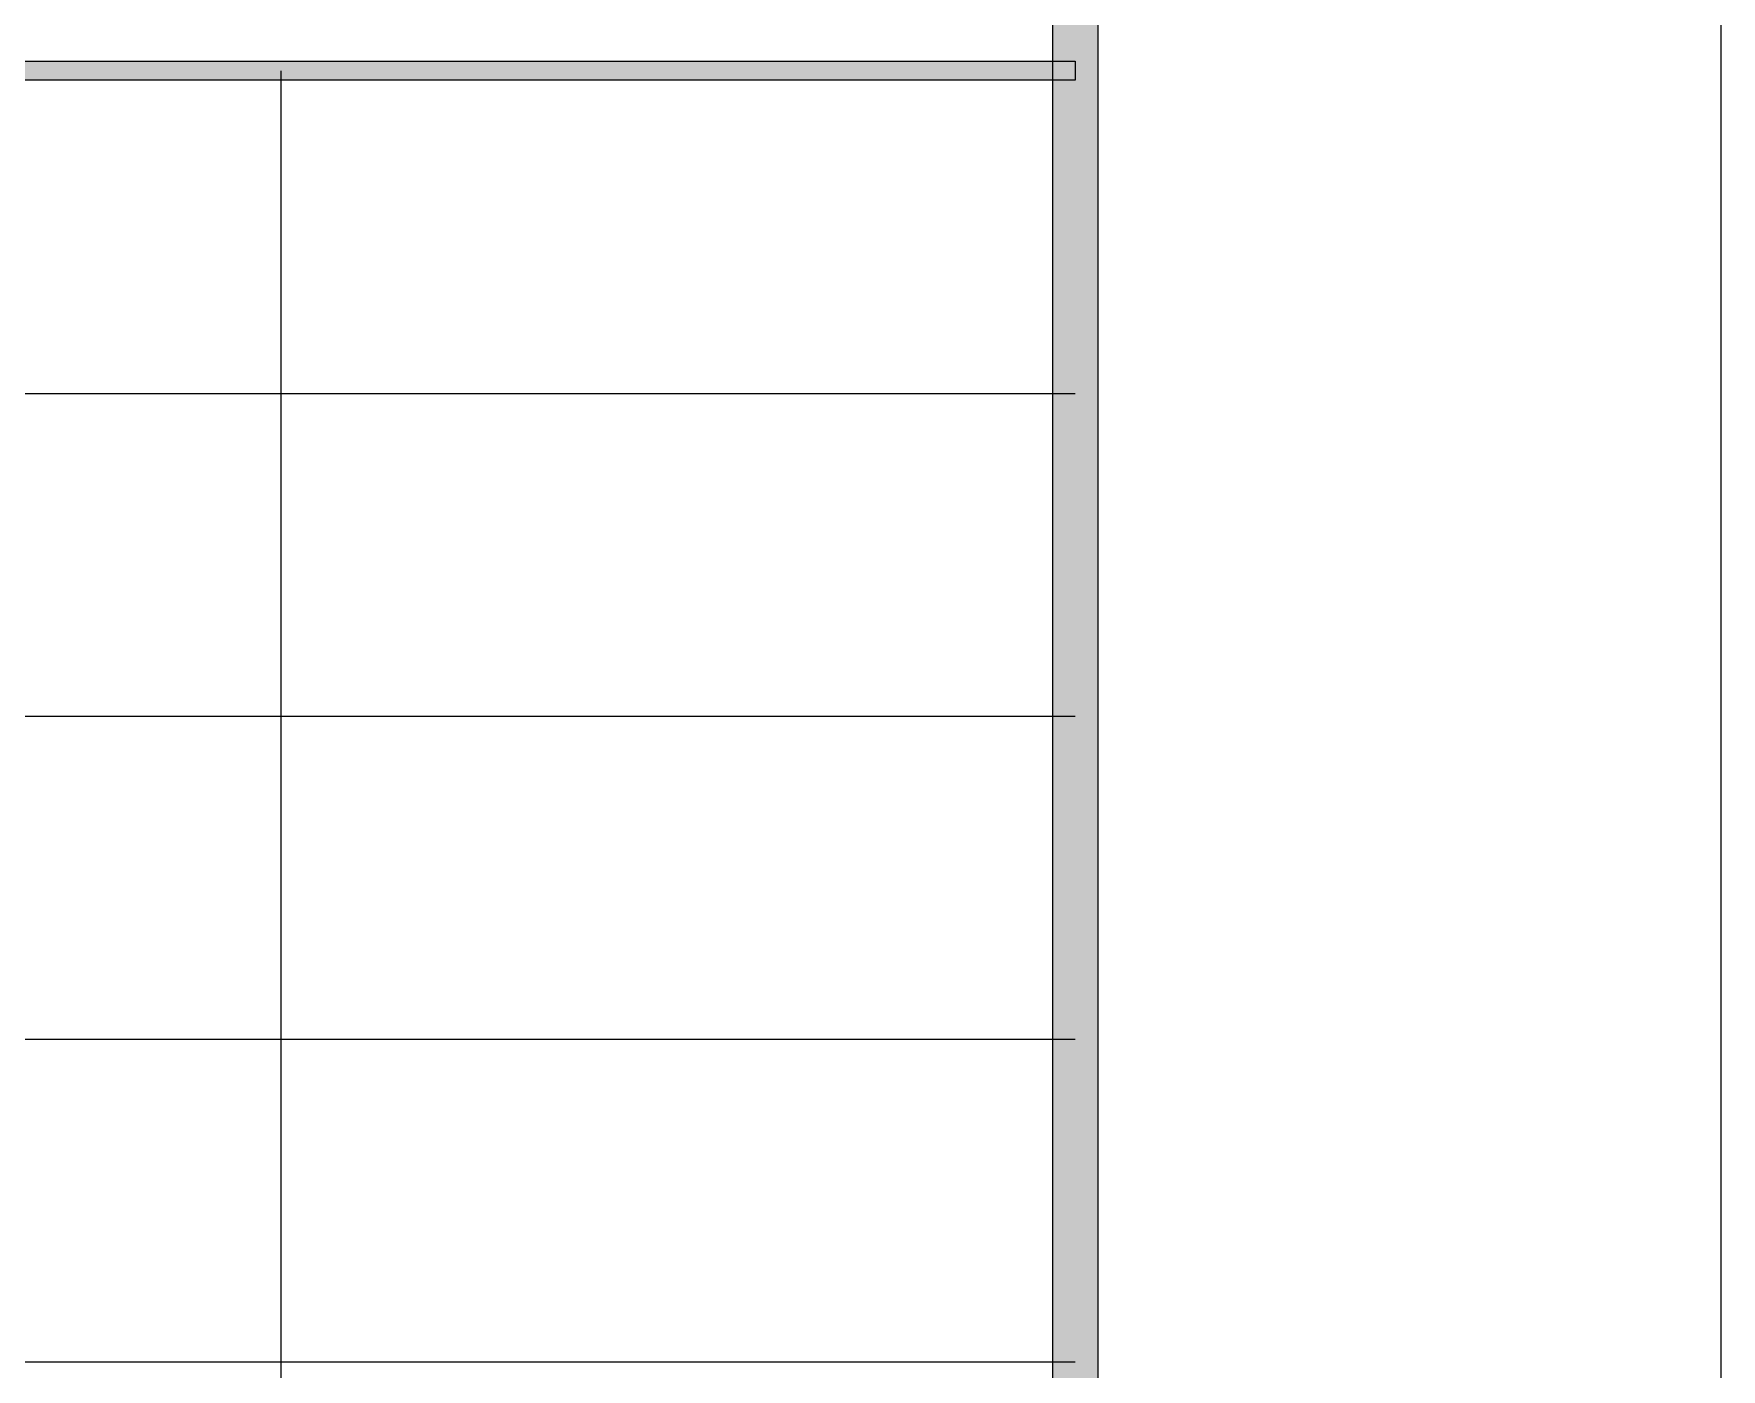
# Model space of a CAD drawing. Header units: millimetres. Extents: x 0 to 586, y 0 to 414.
# Drawn here: x 559.88 to 585.63, y 98.5 to 118.88 of the extents above; entities that cross this region are included whole.
import ezdxf

# ---------------------------------------------------------------- set-up
doc = ezdxf.new("R2010")
doc.units = ezdxf.units.MM

msp = doc.modelspace()

# ---------------------------------------------------------------- hatches: boundary and pattern name
h = msp.add_hatch(color=0)
h.dxf.hatch_style = 2
h.paths.add_polyline_path([(576.117861, 9.514417), (575.429944, 10.205861), (575.429944, 403.877639), (576.117861, 404.569083)])
h = msp.add_hatch(color=0)
h.dxf.hatch_style = 2
h.paths.add_polyline_path([(541.390417, 118.166444), (541.390417, 118.45925), (575.772139, 118.45925), (575.772139, 118.166444)])
h = msp.add_hatch(color=0)
h.dxf.hatch_style = 2
h.paths.add_polyline_path([(567.965167, 112.9665), (567.965167, 113.058222)])
h = msp.add_hatch(color=0)
h.dxf.hatch_style = 2
h.paths.add_polyline_path([(567.972222, 112.970028), (567.972222, 113.06175)])
h = msp.add_hatch(color=0)
h.dxf.hatch_style = 2
h.paths.add_polyline_path([(567.3725, 112.786583), (567.390139, 112.793639)])
h = msp.add_hatch(color=0)
h.dxf.hatch_style = 2
h.paths.add_polyline_path([(567.464222, 112.814806), (567.464222, 112.885361)])
h = msp.add_hatch(color=0)
h.dxf.hatch_style = 2
h.paths.add_polyline_path([(567.527722, 112.835972), (567.527722, 112.931222)])
h = msp.add_hatch(color=0)
h.dxf.hatch_style = 2
h.paths.add_polyline_path([(567.53125, 112.835972), (567.53125, 112.93475)])
h = msp.add_hatch(color=0)
h.dxf.hatch_style = 2
h.paths.add_polyline_path([(567.630028, 112.87125), (567.630028, 112.973556)])
h = msp.add_hatch(color=0)
h.dxf.hatch_style = 2
h.paths.add_polyline_path([(567.637083, 112.874778), (567.637083, 112.977083)])
h = msp.add_hatch(color=0)
h.dxf.hatch_style = 2
h.paths.add_polyline_path([(567.760556, 112.913583), (567.760556, 113.005306)])
h = msp.add_hatch(color=0)
h.dxf.hatch_style = 2
h.paths.add_polyline_path([(567.764083, 112.913583), (567.764083, 113.008833)])
h = msp.add_hatch(color=0)
h.dxf.hatch_style = 2
h.paths.add_polyline_path([(567.838167, 112.93475), (567.838167, 113.019417)])
h = msp.add_hatch(color=0)
h.dxf.hatch_style = 2
h.paths.add_polyline_path([(567.845222, 112.93475), (567.845222, 113.022944)])
h = msp.add_hatch(color=0)
h.dxf.hatch_style = 2
h.paths.add_polyline_path([(568.085111, 112.423222), (568.085111, 113.047639)])
h = msp.add_hatch(color=0)
h.dxf.hatch_style = 2
h.paths.add_polyline_path([(568.113333, 112.2045), (568.113333, 113.037056)])
h = msp.add_hatch(color=0)
h.dxf.hatch_style = 2
h.paths.add_polyline_path([(568.120389, 111.996361), (568.120389, 113.033528)])
h = msp.add_hatch(color=0)
h.dxf.hatch_style = 2
h.paths.add_polyline_path([(568.127444, 111.98225), (568.127444, 113.033528)])
h = msp.add_hatch(color=0)
h.dxf.hatch_style = 2
h.paths.add_polyline_path([(568.183889, 112.557278), (568.183889, 113.012361)])
h = msp.add_hatch(color=0)
h.dxf.hatch_style = 2
h.paths.add_polyline_path([(568.187417, 112.560806), (568.187417, 113.012361)])
h = msp.add_hatch(color=0)
h.dxf.hatch_style = 2
h.paths.add_polyline_path([(568.187417, 112.560806), (568.187417, 113.012361)])
h = msp.add_hatch(color=0)
h.dxf.hatch_style = 2
h.paths.add_polyline_path([(568.190944, 112.564333), (568.190944, 113.008833)])
h = msp.add_hatch(color=0)
h.dxf.hatch_style = 2
h.paths.add_polyline_path([(568.190944, 112.564333), (568.190944, 113.008833)])
h = msp.add_hatch(color=0)
h.dxf.hatch_style = 2
h.paths.add_polyline_path([(568.194472, 112.564333), (568.194472, 113.008833)])
h = msp.add_hatch(color=0)
h.dxf.hatch_style = 2
h.paths.add_polyline_path([(568.250917, 112.592556), (568.250917, 112.814806)])
h = msp.add_hatch(color=0)
h.dxf.hatch_style = 2
h.paths.add_polyline_path([(568.257972, 112.596083), (568.257972, 112.814806)])
h = msp.add_hatch(color=0)
h.dxf.hatch_style = 2
h.paths.add_polyline_path([(568.282667, 112.606667), (568.282667, 112.800694)])
h = msp.add_hatch(color=0)
h.dxf.hatch_style = 2
h.paths.add_polyline_path([(568.286194, 112.610194), (568.286194, 112.797167)])
h = msp.add_hatch(color=0)
h.dxf.hatch_style = 2
h.paths.add_polyline_path([(567.3725, 112.786583), (567.361917, 112.786583)])
h = msp.add_hatch(color=0)
h.dxf.hatch_style = 2
h.paths.add_polyline_path([(568.342639, 112.356194), (568.342639, 112.768944)])
h = msp.add_hatch(color=0)
h.dxf.hatch_style = 2
h.paths.add_polyline_path([(568.349694, 112.359722), (568.349694, 112.765417)])
h = msp.add_hatch(color=0)
h.dxf.hatch_style = 2
h.paths.add_polyline_path([(568.377917, 112.409111), (568.377917, 112.751306)])
h = msp.add_hatch(color=0)
h.dxf.hatch_style = 2
h.paths.add_polyline_path([(568.377917, 112.409111), (568.377917, 112.751306)])
h = msp.add_hatch(color=0)
h.dxf.hatch_style = 2
h.paths.add_polyline_path([(568.384972, 112.416167), (568.384972, 112.747778)])
h = msp.add_hatch(color=0)
h.dxf.hatch_style = 2
h.paths.add_polyline_path([(570.797972, 112.200972), (570.797972, 112.606667)])
h = msp.add_hatch(color=0)
h.dxf.hatch_style = 2
h.paths.add_polyline_path([(570.829722, 112.250361), (570.829722, 112.610194)])
h = msp.add_hatch(color=0)
h.dxf.hatch_style = 2
h.paths.add_polyline_path([(570.83325, 112.257417), (570.83325, 112.603139)])
h = msp.add_hatch(color=0)
h.dxf.hatch_style = 2
h.paths.add_polyline_path([(570.83325, 112.257417), (570.83325, 112.603139)])
h = msp.add_hatch(color=0)
h.dxf.hatch_style = 2
h.paths.add_polyline_path([(570.836778, 112.264472), (570.836778, 112.599611)])
h = msp.add_hatch(color=0)
h.dxf.hatch_style = 2
h.paths.add_polyline_path([(568.187417, 111.297861), (568.187417, 112.532583)])
h = msp.add_hatch(color=0)
h.dxf.hatch_style = 2
h.paths.add_polyline_path([(568.190944, 111.297861), (568.190944, 112.504361)])
h = msp.add_hatch(color=0)
h.dxf.hatch_style = 2
h.paths.add_polyline_path([(568.257972, 112.10925), (568.257972, 112.4585)])
h = msp.add_hatch(color=0)
h.dxf.hatch_style = 2
h.paths.add_polyline_path([(568.282667, 112.260944), (568.282667, 112.511417)])
h = msp.add_hatch(color=0)
h.dxf.hatch_style = 2
h.paths.add_polyline_path([(570.681556, 112.504361), (570.681556, 112.514944)])
h = msp.add_hatch(color=0)
h.dxf.hatch_style = 2
h.paths.add_polyline_path([(570.681556, 112.504361), (570.681556, 112.514944)])
h = msp.add_hatch(color=0)
h.dxf.hatch_style = 2
h.paths.add_polyline_path([(570.685083, 112.497306), (570.685083, 112.518472)])
h = msp.add_hatch(color=0)
h.dxf.hatch_style = 2
h.paths.add_polyline_path([(568.109806, 112.014), (568.109806, 112.197444)])
h = msp.add_hatch(color=0)
h.dxf.hatch_style = 2
h.paths.add_polyline_path([(568.113333, 112.021056), (568.113333, 112.2045)])
h = msp.add_hatch(color=0)
h.dxf.hatch_style = 2
h.paths.add_polyline_path([(568.250917, 111.252), (568.250917, 112.084556)])
h = msp.add_hatch(color=0)
h.dxf.hatch_style = 2
h.paths.add_polyline_path([(570.6745, 111.961083), (570.6745, 112.179806)])
h = msp.add_hatch(color=0)
h.dxf.hatch_style = 2
h.paths.add_polyline_path([(570.681556, 111.978722), (570.681556, 112.200972)])
h = msp.add_hatch(color=0)
h.dxf.hatch_style = 2
h.paths.add_polyline_path([(570.685083, 111.985778), (570.685083, 112.208028)])
h = msp.add_hatch(color=0)
h.dxf.hatch_style = 2
h.paths.add_polyline_path([(568.282667, 111.026222), (568.282667, 111.85525)])
h = msp.add_hatch(color=0)
h.dxf.hatch_style = 2
h.paths.add_polyline_path([(568.286194, 111.022694), (568.286194, 111.848194)])
h = msp.add_hatch(color=0)
h.dxf.hatch_style = 2
h.paths.add_polyline_path([(570.596889, 111.816444), (570.596889, 112.017528)])
h = msp.add_hatch(color=0)
h.dxf.hatch_style = 2
h.paths.add_polyline_path([(571.821028, 111.781167), (571.821028, 111.897583)])
h = msp.add_hatch(color=0)
h.dxf.hatch_style = 2
h.paths.add_polyline_path([(571.824556, 111.774111), (571.824556, 111.901111)])
h = msp.add_hatch(color=0)
h.dxf.hatch_style = 2
h.paths.add_polyline_path([(571.870417, 111.668278), (571.870417, 111.865833)])
h = msp.add_hatch(color=0)
h.dxf.hatch_style = 2
h.paths.add_polyline_path([(567.464222, 111.259056), (567.464222, 111.668278)])
h = msp.add_hatch(color=0)
h.dxf.hatch_style = 2
h.paths.add_polyline_path([(567.471278, 111.259056), (567.471278, 111.675333)])
h = msp.add_hatch(color=0)
h.dxf.hatch_style = 2
h.paths.add_polyline_path([(567.527722, 111.625944), (567.527722, 111.724722)])
h = msp.add_hatch(color=0)
h.dxf.hatch_style = 2
h.paths.add_polyline_path([(567.527722, 111.301389), (567.527722, 111.625944)])
h = msp.add_hatch(color=0)
h.dxf.hatch_style = 2
h.paths.add_polyline_path([(567.53125, 111.633), (567.53125, 111.72825)])
h = msp.add_hatch(color=0)
h.dxf.hatch_style = 2
h.paths.add_polyline_path([(567.760556, 111.506), (567.760556, 111.66475)])
h = msp.add_hatch(color=0)
h.dxf.hatch_style = 2
h.paths.add_polyline_path([(567.764083, 111.513056), (567.764083, 111.668278)])
h = msp.add_hatch(color=0)
h.dxf.hatch_style = 2
h.paths.add_polyline_path([(568.078056, 111.167333), (568.078056, 111.541278)])
h = msp.add_hatch(color=0)
h.dxf.hatch_style = 2
h.paths.add_polyline_path([(568.109806, 111.354306), (568.109806, 111.573028)])
h = msp.add_hatch(color=0)
h.dxf.hatch_style = 2
h.paths.add_polyline_path([(568.113333, 111.350778), (568.113333, 111.576556)])
h = msp.add_hatch(color=0)
h.dxf.hatch_style = 2
h.paths.add_polyline_path([(568.113333, 111.350778), (568.113333, 111.576556)])
h = msp.add_hatch(color=0)
h.dxf.hatch_style = 2
h.paths.add_polyline_path([(568.120389, 111.34725), (568.120389, 111.587139)])
h = msp.add_hatch(color=0)
h.dxf.hatch_style = 2
h.paths.add_polyline_path([(568.127444, 111.343722), (568.127444, 111.590667)])
h = msp.add_hatch(color=0)
h.dxf.hatch_style = 2
h.paths.add_polyline_path([(568.183889, 111.301389), (568.183889, 111.647111)])
h = msp.add_hatch(color=0)
h.dxf.hatch_style = 2
h.paths.add_polyline_path([(568.187417, 111.297861), (568.187417, 111.650639)])
h = msp.add_hatch(color=0)
h.dxf.hatch_style = 2
h.paths.add_polyline_path([(568.342639, 110.895694), (568.342639, 111.742361)])
h = msp.add_hatch(color=0)
h.dxf.hatch_style = 2
h.paths.add_polyline_path([(568.349694, 110.90275), (568.349694, 111.735306)])
h = msp.add_hatch(color=0)
h.dxf.hatch_style = 2
h.paths.add_polyline_path([(570.596889, 111.654167), (570.596889, 111.752944)])
h = msp.add_hatch(color=0)
h.dxf.hatch_style = 2
h.paths.add_polyline_path([(570.603944, 111.654167), (570.603944, 111.752944)])
h = msp.add_hatch(color=0)
h.dxf.hatch_style = 2
h.paths.add_polyline_path([(570.6745, 111.650639), (570.6745, 111.742361)])
h = msp.add_hatch(color=0)
h.dxf.hatch_style = 2
h.paths.add_polyline_path([(570.678028, 111.650639), (570.678028, 111.742361)])
h = msp.add_hatch(color=0)
h.dxf.hatch_style = 2
h.paths.add_polyline_path([(570.678028, 111.650639), (570.678028, 111.742361)])
h = msp.add_hatch(color=0)
h.dxf.hatch_style = 2
h.paths.add_polyline_path([(570.681556, 111.647111), (570.681556, 111.742361)])
h = msp.add_hatch(color=0)
h.dxf.hatch_style = 2
h.paths.add_polyline_path([(570.681556, 111.647111), (570.681556, 111.742361)])
h = msp.add_hatch(color=0)
h.dxf.hatch_style = 2
h.paths.add_polyline_path([(570.685083, 111.647111), (570.685083, 111.738833)])
h = msp.add_hatch(color=0)
h.dxf.hatch_style = 2
h.paths.add_polyline_path([(570.797972, 111.460139), (570.797972, 111.724722)])
h = msp.add_hatch(color=0)
h.dxf.hatch_style = 2
h.paths.add_polyline_path([(570.822667, 111.647111), (570.829722, 111.721194)])
h = msp.add_hatch(color=0)
h.dxf.hatch_style = 2
h.paths.add_polyline_path([(567.630028, 111.375472), (567.630028, 111.502472)])
h = msp.add_hatch(color=0)
h.dxf.hatch_style = 2
h.paths.add_polyline_path([(567.838167, 111.075611), (567.838167, 111.255528)])
h = msp.add_hatch(color=0)
h.dxf.hatch_style = 2
h.paths.add_polyline_path([(567.845222, 111.082667), (567.845222, 111.262583)])
h = msp.add_hatch(color=0)
h.dxf.hatch_style = 2
h.paths.add_polyline_path([(567.965167, 111.234361), (567.965167, 111.354306)])
h = msp.add_hatch(color=0)
h.dxf.hatch_style = 2
h.paths.add_polyline_path([(567.972222, 111.227306), (567.972222, 111.357833)])
h = msp.add_hatch(color=0)
h.dxf.hatch_style = 2
h.paths.add_polyline_path([(568.109806, 111.149694), (568.109806, 111.354306)])
h = msp.add_hatch(color=0)
h.dxf.hatch_style = 2
h.paths.add_polyline_path([(568.113333, 111.149694), (568.113333, 111.350778)])
h = msp.add_hatch(color=0)
h.dxf.hatch_style = 2
h.paths.add_polyline_path([(568.113333, 111.149694), (568.113333, 111.350778)])
h = msp.add_hatch(color=0)
h.dxf.hatch_style = 2
h.paths.add_polyline_path([(568.120389, 111.142639), (568.120389, 111.34725)])
h = msp.add_hatch(color=0)
h.dxf.hatch_style = 2
h.paths.add_polyline_path([(568.120389, 111.142639), (568.120389, 111.34725)])
h = msp.add_hatch(color=0)
h.dxf.hatch_style = 2
h.paths.add_polyline_path([(568.127444, 111.142639), (568.127444, 111.343722)])
h = msp.add_hatch(color=0)
h.dxf.hatch_style = 2
h.paths.add_polyline_path([(568.183889, 111.100306), (568.183889, 111.301389)])
h = msp.add_hatch(color=0)
h.dxf.hatch_style = 2
h.paths.add_polyline_path([(568.187417, 111.096778), (568.187417, 111.297861)])
h = msp.add_hatch(color=0)
h.dxf.hatch_style = 2
h.paths.add_polyline_path([(568.187417, 111.096778), (568.187417, 111.297861)])
h = msp.add_hatch(color=0)
h.dxf.hatch_style = 2
h.paths.add_polyline_path([(568.190944, 111.09325), (568.190944, 111.297861)])
h = msp.add_hatch(color=0)
h.dxf.hatch_style = 2
h.paths.add_polyline_path([(568.190944, 111.09325), (568.190944, 111.297861)])
h = msp.add_hatch(color=0)
h.dxf.hatch_style = 2
h.paths.add_polyline_path([(568.194472, 111.089722), (568.194472, 111.294333)])
h = msp.add_hatch(color=0)
h.dxf.hatch_style = 2
h.paths.add_polyline_path([(568.250917, 111.047389), (568.250917, 111.252)])
h = msp.add_hatch(color=0)
h.dxf.hatch_style = 2
h.paths.add_polyline_path([(568.257972, 111.047389), (568.257972, 111.248472)])
h = msp.add_hatch(color=0)
h.dxf.hatch_style = 2
h.paths.add_polyline_path([(568.370861, 110.923917), (568.370861, 111.336667)])
h = msp.add_hatch(color=0)
h.dxf.hatch_style = 2
h.paths.add_polyline_path([(568.377917, 110.930972), (568.377917, 111.28375)])
h = msp.add_hatch(color=0)
h.dxf.hatch_style = 2
h.paths.add_polyline_path([(568.384972, 110.9345), (568.384972, 111.280222)])
h = msp.add_hatch(color=0)
h.dxf.hatch_style = 2
h.paths.add_polyline_path([(570.6745, 110.930972), (570.6745, 111.396639)])
h = msp.add_hatch(color=0)
h.dxf.hatch_style = 2
h.paths.add_polyline_path([(570.681556, 111.086194), (570.681556, 111.414278)])
h = msp.add_hatch(color=0)
h.dxf.hatch_style = 2
h.paths.add_polyline_path([(571.821028, 110.800444), (571.821028, 111.262583)])
h = msp.add_hatch(color=0)
h.dxf.hatch_style = 2
h.paths.add_polyline_path([(571.863361, 110.793389), (571.863361, 111.382528)])
h = msp.add_hatch(color=0)
h.dxf.hatch_style = 2
h.paths.add_polyline_path([(566.804528, 110.969778), (566.804528, 111.089722)])
h = msp.add_hatch(color=0)
h.dxf.hatch_style = 2
h.paths.add_polyline_path([(567.760556, 110.987417), (567.760556, 111.199083)])
h = msp.add_hatch(color=0)
h.dxf.hatch_style = 2
h.paths.add_polyline_path([(567.764083, 110.990944), (567.764083, 111.202611)])
h = msp.add_hatch(color=0)
h.dxf.hatch_style = 2
h.paths.add_polyline_path([(568.282667, 110.835722), (568.282667, 111.015639)])
h = msp.add_hatch(color=0)
h.dxf.hatch_style = 2
h.paths.add_polyline_path([(568.286194, 110.83925), (568.286194, 111.022694)])
h = msp.add_hatch(color=0)
h.dxf.hatch_style = 2
h.paths.add_polyline_path([(568.497861, 111.015639), (568.497861, 111.146167)])
h = msp.add_hatch(color=0)
h.dxf.hatch_style = 2
h.paths.add_polyline_path([(568.593111, 111.0615), (568.593111, 111.170861)])
h = msp.add_hatch(color=0)
h.dxf.hatch_style = 2
h.paths.add_polyline_path([(568.600167, 111.068556), (568.600167, 111.174389)])
h = msp.add_hatch(color=0)
h.dxf.hatch_style = 2
h.paths.add_polyline_path([(568.663667, 111.086194), (568.663667, 111.199083)])
h = msp.add_hatch(color=0)
h.dxf.hatch_style = 2
h.paths.add_polyline_path([(568.670722, 111.089722), (568.670722, 111.202611)])
h = msp.add_hatch(color=0)
h.dxf.hatch_style = 2
h.paths.add_polyline_path([(568.773028, 111.125), (568.773028, 111.213194)])
h = msp.add_hatch(color=0)
h.dxf.hatch_style = 2
h.paths.add_polyline_path([(568.776556, 111.125), (568.776556, 111.213194)])
h = msp.add_hatch(color=0)
h.dxf.hatch_style = 2
h.paths.add_polyline_path([(568.776556, 111.125), (568.776556, 111.213194)])
h = msp.add_hatch(color=0)
h.dxf.hatch_style = 2
h.paths.add_polyline_path([(568.783611, 111.121472), (568.783611, 111.216722)])
h = msp.add_hatch(color=0)
h.dxf.hatch_style = 2
h.paths.add_polyline_path([(568.836528, 111.117944), (568.836528, 111.22025)])
h = msp.add_hatch(color=0)
h.dxf.hatch_style = 2
h.paths.add_polyline_path([(568.840056, 111.117944), (568.840056, 111.22025)])
h = msp.add_hatch(color=0)
h.dxf.hatch_style = 2
h.paths.add_polyline_path([(568.995278, 111.09325), (568.995278, 111.202611)])
h = msp.add_hatch(color=0)
h.dxf.hatch_style = 2
h.paths.add_polyline_path([(568.998806, 111.09325), (568.998806, 111.199083)])
h = msp.add_hatch(color=0)
h.dxf.hatch_style = 2
h.paths.add_polyline_path([(569.108167, 111.0615), (569.108167, 111.160278)])
h = msp.add_hatch(color=0)
h.dxf.hatch_style = 2
h.paths.add_polyline_path([(569.111694, 111.057972), (569.111694, 111.15675)])
h = msp.add_hatch(color=0)
h.dxf.hatch_style = 2
h.paths.add_polyline_path([(570.596889, 111.015639), (570.596889, 111.241417)])
h = msp.add_hatch(color=0)
h.dxf.hatch_style = 2
h.paths.add_polyline_path([(570.678028, 110.930972), (570.678028, 111.0615)])
h = msp.add_hatch(color=0)
h.dxf.hatch_style = 2
h.paths.add_polyline_path([(570.681556, 110.927444), (570.681556, 111.0615)])
h = msp.add_hatch(color=0)
h.dxf.hatch_style = 2
h.paths.add_polyline_path([(570.681556, 110.927444), (570.681556, 111.0615)])
h = msp.add_hatch(color=0)
h.dxf.hatch_style = 2
h.paths.add_polyline_path([(570.685083, 110.923917), (570.685083, 111.057972)])
h = msp.add_hatch(color=0)
h.dxf.hatch_style = 2
h.paths.add_polyline_path([(570.794444, 110.867472), (570.794444, 111.008583)])
h = msp.add_hatch(color=0)
h.dxf.hatch_style = 2
h.paths.add_polyline_path([(570.797972, 110.867472), (570.797972, 111.005056)])
h = msp.add_hatch(color=0)
h.dxf.hatch_style = 2
h.paths.add_polyline_path([(570.822667, 110.856889), (570.822667, 110.998)])
h = msp.add_hatch(color=0)
h.dxf.hatch_style = 2
h.paths.add_polyline_path([(570.829722, 110.849833), (570.829722, 110.990944)])
h = msp.add_hatch(color=0)
h.dxf.hatch_style = 2
h.paths.add_polyline_path([(570.829722, 110.849833), (570.829722, 110.990944)])
h = msp.add_hatch(color=0)
h.dxf.hatch_style = 2
h.paths.add_polyline_path([(570.83325, 110.849833), (570.83325, 110.990944)])
h = msp.add_hatch(color=0)
h.dxf.hatch_style = 2
h.paths.add_polyline_path([(566.698694, 110.525278), (566.698694, 110.920389)])
h = msp.add_hatch(color=0)
h.dxf.hatch_style = 2
h.paths.add_polyline_path([(567.527722, 110.71225), (567.527722, 110.948611)])
h = msp.add_hatch(color=0)
h.dxf.hatch_style = 2
h.paths.add_polyline_path([(567.53125, 110.719306), (567.53125, 110.952139)])
h = msp.add_hatch(color=0)
h.dxf.hatch_style = 2
h.paths.add_polyline_path([(568.183889, 110.638167), (568.183889, 110.853361)])
h = msp.add_hatch(color=0)
h.dxf.hatch_style = 2
h.paths.add_polyline_path([(568.187417, 110.645222), (568.187417, 110.860417)])
h = msp.add_hatch(color=0)
h.dxf.hatch_style = 2
h.paths.add_polyline_path([(568.187417, 110.645222), (568.187417, 110.860417)])
h = msp.add_hatch(color=0)
h.dxf.hatch_style = 2
h.paths.add_polyline_path([(568.190944, 110.652278), (568.190944, 110.867472)])
h = msp.add_hatch(color=0)
h.dxf.hatch_style = 2
h.paths.add_polyline_path([(568.194472, 110.662861), (568.194472, 110.874528)])
h = msp.add_hatch(color=0)
h.dxf.hatch_style = 2
h.paths.add_polyline_path([(568.250917, 110.77575), (568.250917, 110.96625)])
h = msp.add_hatch(color=0)
h.dxf.hatch_style = 2
h.paths.add_polyline_path([(568.257972, 110.782806), (568.257972, 110.973306)])
h = msp.add_hatch(color=0)
h.dxf.hatch_style = 2
h.paths.add_polyline_path([(568.776556, 110.091361), (568.776556, 110.821611)])
h = msp.add_hatch(color=0)
h.dxf.hatch_style = 2
h.paths.add_polyline_path([(568.783611, 110.073722), (568.783611, 110.818083)])
h = msp.add_hatch(color=0)
h.dxf.hatch_style = 2
h.paths.add_polyline_path([(570.836778, 110.627583), (570.836778, 110.987417)])
h = msp.add_hatch(color=0)
h.dxf.hatch_style = 2
h.paths.add_polyline_path([(572.025639, 110.8075), (572.025639, 110.941556)])
h = msp.add_hatch(color=0)
h.dxf.hatch_style = 2
h.paths.add_polyline_path([(572.029167, 110.811028), (572.029167, 110.941556)])
h = msp.add_hatch(color=0)
h.dxf.hatch_style = 2
h.paths.add_polyline_path([(568.593111, 109.601), (568.593111, 110.26775)])
h = msp.add_hatch(color=0)
h.dxf.hatch_style = 2
h.paths.add_polyline_path([(569.108167, 110.052556), (569.108167, 110.271278)])
h = msp.add_hatch(color=0)
h.dxf.hatch_style = 2
h.paths.add_polyline_path([(569.111694, 110.059611), (569.111694, 110.278333)])
h = msp.add_hatch(color=0)
h.dxf.hatch_style = 2
h.paths.add_polyline_path([(568.995278, 109.872639), (568.995278, 110.105472)])
h = msp.add_hatch(color=0)
h.dxf.hatch_style = 2
h.paths.add_polyline_path([(568.998806, 109.879694), (568.998806, 110.101944)])
h = msp.add_hatch(color=0)
h.dxf.hatch_style = 2
h.paths.add_polyline_path([(568.663667, 109.615111), (568.663667, 109.925556)])
h = msp.add_hatch(color=0)
h.dxf.hatch_style = 2
h.paths.add_polyline_path([(568.773028, 109.639806), (568.773028, 109.7915)])
h = msp.add_hatch(color=0)
h.dxf.hatch_style = 2
h.paths.add_polyline_path([(568.776556, 109.639806), (568.776556, 109.798556)])
h = msp.add_hatch(color=0)
h.dxf.hatch_style = 2
h.paths.add_polyline_path([(568.776556, 109.639806), (568.776556, 109.798556)])
h = msp.add_hatch(color=0)
h.dxf.hatch_style = 2
h.paths.add_polyline_path([(568.836528, 109.653917), (568.836528, 109.88675)])
h = msp.add_hatch(color=0)
h.dxf.hatch_style = 2
h.paths.add_polyline_path([(568.840056, 109.657444), (568.840056, 109.893806)])
h = msp.add_hatch(color=0)
h.dxf.hatch_style = 2
h.paths.add_polyline_path([(567.965167, 102.9335), (567.965167, 103.025222)])
h = msp.add_hatch(color=0)
h.dxf.hatch_style = 2
h.paths.add_polyline_path([(567.972222, 102.937028), (567.972222, 103.02875)])
h = msp.add_hatch(color=0)
h.dxf.hatch_style = 2
h.paths.add_polyline_path([(568.085111, 102.390222), (568.085111, 103.014639)])
h = msp.add_hatch(color=0)
h.dxf.hatch_style = 2
h.paths.add_polyline_path([(567.3725, 102.757111), (567.361917, 102.753583)])
h = msp.add_hatch(color=0)
h.dxf.hatch_style = 2
h.paths.add_polyline_path([(567.3725, 102.757111), (567.390139, 102.760639)])
h = msp.add_hatch(color=0)
h.dxf.hatch_style = 2
h.paths.add_polyline_path([(567.464222, 102.781806), (567.464222, 102.852361)])
h = msp.add_hatch(color=0)
h.dxf.hatch_style = 2
h.paths.add_polyline_path([(567.527722, 102.802972), (567.527722, 102.898222)])
h = msp.add_hatch(color=0)
h.dxf.hatch_style = 2
h.paths.add_polyline_path([(567.53125, 102.8065), (567.53125, 102.90175)])
h = msp.add_hatch(color=0)
h.dxf.hatch_style = 2
h.paths.add_polyline_path([(567.630028, 102.83825), (567.630028, 102.944083)])
h = msp.add_hatch(color=0)
h.dxf.hatch_style = 2
h.paths.add_polyline_path([(567.637083, 102.841778), (567.637083, 102.947611)])
h = msp.add_hatch(color=0)
h.dxf.hatch_style = 2
h.paths.add_polyline_path([(567.760556, 102.880583), (567.760556, 102.975833)])
h = msp.add_hatch(color=0)
h.dxf.hatch_style = 2
h.paths.add_polyline_path([(567.764083, 102.880583), (567.764083, 102.975833)])
h = msp.add_hatch(color=0)
h.dxf.hatch_style = 2
h.paths.add_polyline_path([(567.838167, 102.90175), (567.838167, 102.989944)])
h = msp.add_hatch(color=0)
h.dxf.hatch_style = 2
h.paths.add_polyline_path([(567.845222, 102.90175), (567.845222, 102.989944)])
h = msp.add_hatch(color=0)
h.dxf.hatch_style = 2
h.paths.add_polyline_path([(568.113333, 102.1715), (568.113333, 103.004056)])
h = msp.add_hatch(color=0)
h.dxf.hatch_style = 2
h.paths.add_polyline_path([(568.120389, 101.963361), (568.120389, 103.000528)])
h = msp.add_hatch(color=0)
h.dxf.hatch_style = 2
h.paths.add_polyline_path([(568.127444, 101.94925), (568.127444, 103.000528)])
h = msp.add_hatch(color=0)
h.dxf.hatch_style = 2
h.paths.add_polyline_path([(568.183889, 102.524278), (568.183889, 102.979361)])
h = msp.add_hatch(color=0)
h.dxf.hatch_style = 2
h.paths.add_polyline_path([(568.187417, 102.527806), (568.187417, 102.979361)])
h = msp.add_hatch(color=0)
h.dxf.hatch_style = 2
h.paths.add_polyline_path([(568.187417, 102.527806), (568.187417, 102.979361)])
h = msp.add_hatch(color=0)
h.dxf.hatch_style = 2
h.paths.add_polyline_path([(568.190944, 102.531333), (568.190944, 102.975833)])
h = msp.add_hatch(color=0)
h.dxf.hatch_style = 2
h.paths.add_polyline_path([(568.190944, 102.531333), (568.190944, 102.975833)])
h = msp.add_hatch(color=0)
h.dxf.hatch_style = 2
h.paths.add_polyline_path([(568.194472, 102.531333), (568.194472, 102.975833)])
h = msp.add_hatch(color=0)
h.dxf.hatch_style = 2
h.paths.add_polyline_path([(568.250917, 102.559556), (568.250917, 102.781806)])
h = msp.add_hatch(color=0)
h.dxf.hatch_style = 2
h.paths.add_polyline_path([(568.257972, 102.563083), (568.257972, 102.781806)])
h = msp.add_hatch(color=0)
h.dxf.hatch_style = 2
h.paths.add_polyline_path([(568.282667, 102.573667), (568.282667, 102.767694)])
h = msp.add_hatch(color=0)
h.dxf.hatch_style = 2
h.paths.add_polyline_path([(568.286194, 102.577194), (568.286194, 102.764167)])
h = msp.add_hatch(color=0)
h.dxf.hatch_style = 2
h.paths.add_polyline_path([(568.187417, 101.268389), (568.187417, 102.499583)])
h = msp.add_hatch(color=0)
h.dxf.hatch_style = 2
h.paths.add_polyline_path([(568.342639, 102.323194), (568.342639, 102.735944)])
h = msp.add_hatch(color=0)
h.dxf.hatch_style = 2
h.paths.add_polyline_path([(568.349694, 102.33025), (568.349694, 102.732417)])
h = msp.add_hatch(color=0)
h.dxf.hatch_style = 2
h.paths.add_polyline_path([(568.377917, 102.376111), (568.377917, 102.718306)])
h = msp.add_hatch(color=0)
h.dxf.hatch_style = 2
h.paths.add_polyline_path([(568.377917, 102.376111), (568.377917, 102.718306)])
h = msp.add_hatch(color=0)
h.dxf.hatch_style = 2
h.paths.add_polyline_path([(568.384972, 102.383167), (568.384972, 102.714778)])
h = msp.add_hatch(color=0)
h.dxf.hatch_style = 2
h.paths.add_polyline_path([(570.794444, 102.160917), (570.794444, 102.570139)])
h = msp.add_hatch(color=0)
h.dxf.hatch_style = 2
h.paths.add_polyline_path([(570.797972, 102.167972), (570.797972, 102.573667)])
h = msp.add_hatch(color=0)
h.dxf.hatch_style = 2
h.paths.add_polyline_path([(570.829722, 102.217361), (570.829722, 102.577194)])
h = msp.add_hatch(color=0)
h.dxf.hatch_style = 2
h.paths.add_polyline_path([(570.83325, 102.224417), (570.83325, 102.573667)])
h = msp.add_hatch(color=0)
h.dxf.hatch_style = 2
h.paths.add_polyline_path([(570.83325, 102.224417), (570.83325, 102.573667)])
h = msp.add_hatch(color=0)
h.dxf.hatch_style = 2
h.paths.add_polyline_path([(570.836778, 102.231472), (570.836778, 102.566611)])
h = msp.add_hatch(color=0)
h.dxf.hatch_style = 2
h.paths.add_polyline_path([(568.190944, 101.264861), (568.190944, 102.471361)])
h = msp.add_hatch(color=0)
h.dxf.hatch_style = 2
h.paths.add_polyline_path([(568.257972, 102.07625), (568.257972, 102.4255)])
h = msp.add_hatch(color=0)
h.dxf.hatch_style = 2
h.paths.add_polyline_path([(568.282667, 102.227944), (568.282667, 102.481944)])
h = msp.add_hatch(color=0)
h.dxf.hatch_style = 2
h.paths.add_polyline_path([(568.286194, 102.235), (568.286194, 102.489)])
h = msp.add_hatch(color=0)
h.dxf.hatch_style = 2
h.paths.add_polyline_path([(570.681556, 102.471361), (570.681556, 102.481944)])
h = msp.add_hatch(color=0)
h.dxf.hatch_style = 2
h.paths.add_polyline_path([(570.681556, 102.471361), (570.681556, 102.481944)])
h = msp.add_hatch(color=0)
h.dxf.hatch_style = 2
h.paths.add_polyline_path([(570.685083, 102.464306), (570.685083, 102.485472)])
h = msp.add_hatch(color=0)
h.dxf.hatch_style = 2
h.paths.add_polyline_path([(568.109806, 101.984528), (568.109806, 102.164444)])
h = msp.add_hatch(color=0)
h.dxf.hatch_style = 2
h.paths.add_polyline_path([(568.113333, 101.988056), (568.113333, 102.1715)])
h = msp.add_hatch(color=0)
h.dxf.hatch_style = 2
h.paths.add_polyline_path([(568.250917, 101.219), (568.250917, 102.051556)])
h = msp.add_hatch(color=0)
h.dxf.hatch_style = 2
h.paths.add_polyline_path([(570.596889, 101.783444), (570.596889, 101.988056)])
h = msp.add_hatch(color=0)
h.dxf.hatch_style = 2
h.paths.add_polyline_path([(570.603944, 101.7905), (570.603944, 101.995111)])
h = msp.add_hatch(color=0)
h.dxf.hatch_style = 2
h.paths.add_polyline_path([(570.678028, 101.938667), (570.678028, 102.157389)])
h = msp.add_hatch(color=0)
h.dxf.hatch_style = 2
h.paths.add_polyline_path([(570.678028, 101.938667), (570.678028, 102.157389)])
h = msp.add_hatch(color=0)
h.dxf.hatch_style = 2
h.paths.add_polyline_path([(570.685083, 101.956306), (570.685083, 102.175028)])
h = msp.add_hatch(color=0)
h.dxf.hatch_style = 2
h.paths.add_polyline_path([(568.282667, 100.993222), (568.282667, 101.82225)])
h = msp.add_hatch(color=0)
h.dxf.hatch_style = 2
h.paths.add_polyline_path([(568.286194, 100.989694), (568.286194, 101.815194)])
h = msp.add_hatch(color=0)
h.dxf.hatch_style = 2
h.paths.add_polyline_path([(570.596889, 101.621167), (570.596889, 101.719944)])
h = msp.add_hatch(color=0)
h.dxf.hatch_style = 2
h.paths.add_polyline_path([(570.603944, 101.621167), (570.603944, 101.719944)])
h = msp.add_hatch(color=0)
h.dxf.hatch_style = 2
h.paths.add_polyline_path([(571.821028, 101.748167), (571.821028, 101.868111)])
h = msp.add_hatch(color=0)
h.dxf.hatch_style = 2
h.paths.add_polyline_path([(571.824556, 101.741111), (571.824556, 101.868111)])
h = msp.add_hatch(color=0)
h.dxf.hatch_style = 2
h.paths.add_polyline_path([(571.870417, 101.638806), (571.870417, 101.832833)])
h = msp.add_hatch(color=0)
h.dxf.hatch_style = 2
h.paths.add_polyline_path([(567.464222, 101.226056), (567.464222, 101.635278)])
h = msp.add_hatch(color=0)
h.dxf.hatch_style = 2
h.paths.add_polyline_path([(567.471278, 101.226056), (567.471278, 101.642333)])
h = msp.add_hatch(color=0)
h.dxf.hatch_style = 2
h.paths.add_polyline_path([(567.527722, 101.592944), (567.527722, 101.691722)])
h = msp.add_hatch(color=0)
h.dxf.hatch_style = 2
h.paths.add_polyline_path([(567.527722, 101.268389), (567.527722, 101.592944)])
h = msp.add_hatch(color=0)
h.dxf.hatch_style = 2
h.paths.add_polyline_path([(567.53125, 101.6), (567.53125, 101.69525)])
h = msp.add_hatch(color=0)
h.dxf.hatch_style = 2
h.paths.add_polyline_path([(567.630028, 101.342472), (567.630028, 101.473)])
h = msp.add_hatch(color=0)
h.dxf.hatch_style = 2
h.paths.add_polyline_path([(567.760556, 101.476528), (567.760556, 101.63175)])
h = msp.add_hatch(color=0)
h.dxf.hatch_style = 2
h.paths.add_polyline_path([(567.764083, 101.480056), (567.764083, 101.635278)])
h = msp.add_hatch(color=0)
h.dxf.hatch_style = 2
h.paths.add_polyline_path([(568.078056, 101.134333), (568.078056, 101.508278)])
h = msp.add_hatch(color=0)
h.dxf.hatch_style = 2
h.paths.add_polyline_path([(568.109806, 101.321306), (568.109806, 101.540028)])
h = msp.add_hatch(color=0)
h.dxf.hatch_style = 2
h.paths.add_polyline_path([(568.113333, 101.317778), (568.113333, 101.543556)])
h = msp.add_hatch(color=0)
h.dxf.hatch_style = 2
h.paths.add_polyline_path([(568.113333, 101.317778), (568.113333, 101.543556)])
h = msp.add_hatch(color=0)
h.dxf.hatch_style = 2
h.paths.add_polyline_path([(568.120389, 101.31425), (568.120389, 101.554139)])
h = msp.add_hatch(color=0)
h.dxf.hatch_style = 2
h.paths.add_polyline_path([(568.127444, 101.310722), (568.127444, 101.557667)])
h = msp.add_hatch(color=0)
h.dxf.hatch_style = 2
h.paths.add_polyline_path([(568.183889, 101.268389), (568.183889, 101.614111)])
h = msp.add_hatch(color=0)
h.dxf.hatch_style = 2
h.paths.add_polyline_path([(568.187417, 101.268389), (568.187417, 101.617639)])
h = msp.add_hatch(color=0)
h.dxf.hatch_style = 2
h.paths.add_polyline_path([(568.342639, 100.862694), (568.342639, 101.709361)])
h = msp.add_hatch(color=0)
h.dxf.hatch_style = 2
h.paths.add_polyline_path([(568.349694, 100.86975), (568.349694, 101.702306)])
h = msp.add_hatch(color=0)
h.dxf.hatch_style = 2
h.paths.add_polyline_path([(570.6745, 101.617639), (570.6745, 101.709361)])
h = msp.add_hatch(color=0)
h.dxf.hatch_style = 2
h.paths.add_polyline_path([(570.678028, 101.617639), (570.678028, 101.709361)])
h = msp.add_hatch(color=0)
h.dxf.hatch_style = 2
h.paths.add_polyline_path([(570.678028, 101.617639), (570.678028, 101.709361)])
h = msp.add_hatch(color=0)
h.dxf.hatch_style = 2
h.paths.add_polyline_path([(570.681556, 101.617639), (570.681556, 101.709361)])
h = msp.add_hatch(color=0)
h.dxf.hatch_style = 2
h.paths.add_polyline_path([(570.681556, 101.617639), (570.681556, 101.709361)])
h = msp.add_hatch(color=0)
h.dxf.hatch_style = 2
h.paths.add_polyline_path([(570.685083, 101.617639), (570.685083, 101.709361)])
h = msp.add_hatch(color=0)
h.dxf.hatch_style = 2
h.paths.add_polyline_path([(570.797972, 101.430667), (570.797972, 101.691722)])
h = msp.add_hatch(color=0)
h.dxf.hatch_style = 2
h.paths.add_polyline_path([(570.822667, 101.614111), (570.829722, 101.688194)])
h = msp.add_hatch(color=0)
h.dxf.hatch_style = 2
h.paths.add_polyline_path([(567.845222, 101.053194), (567.845222, 101.229583)])
h = msp.add_hatch(color=0)
h.dxf.hatch_style = 2
h.paths.add_polyline_path([(567.965167, 101.201361), (567.965167, 101.321306)])
h = msp.add_hatch(color=0)
h.dxf.hatch_style = 2
h.paths.add_polyline_path([(567.972222, 101.194306), (567.972222, 101.328361)])
h = msp.add_hatch(color=0)
h.dxf.hatch_style = 2
h.paths.add_polyline_path([(568.109806, 101.120222), (568.109806, 101.321306)])
h = msp.add_hatch(color=0)
h.dxf.hatch_style = 2
h.paths.add_polyline_path([(568.113333, 101.116694), (568.113333, 101.317778)])
h = msp.add_hatch(color=0)
h.dxf.hatch_style = 2
h.paths.add_polyline_path([(568.113333, 101.116694), (568.113333, 101.317778)])
h = msp.add_hatch(color=0)
h.dxf.hatch_style = 2
h.paths.add_polyline_path([(568.120389, 101.109639), (568.120389, 101.31425)])
h = msp.add_hatch(color=0)
h.dxf.hatch_style = 2
h.paths.add_polyline_path([(568.120389, 101.109639), (568.120389, 101.31425)])
h = msp.add_hatch(color=0)
h.dxf.hatch_style = 2
h.paths.add_polyline_path([(568.127444, 101.109639), (568.127444, 101.310722)])
h = msp.add_hatch(color=0)
h.dxf.hatch_style = 2
h.paths.add_polyline_path([(568.183889, 101.067306), (568.183889, 101.268389)])
h = msp.add_hatch(color=0)
h.dxf.hatch_style = 2
h.paths.add_polyline_path([(568.187417, 101.063778), (568.187417, 101.268389)])
h = msp.add_hatch(color=0)
h.dxf.hatch_style = 2
h.paths.add_polyline_path([(568.187417, 101.063778), (568.187417, 101.268389)])
h = msp.add_hatch(color=0)
h.dxf.hatch_style = 2
h.paths.add_polyline_path([(568.190944, 101.06025), (568.190944, 101.264861)])
h = msp.add_hatch(color=0)
h.dxf.hatch_style = 2
h.paths.add_polyline_path([(568.190944, 101.06025), (568.190944, 101.264861)])
h = msp.add_hatch(color=0)
h.dxf.hatch_style = 2
h.paths.add_polyline_path([(568.194472, 101.056722), (568.194472, 101.261333)])
h = msp.add_hatch(color=0)
h.dxf.hatch_style = 2
h.paths.add_polyline_path([(568.250917, 101.017917), (568.250917, 101.219)])
h = msp.add_hatch(color=0)
h.dxf.hatch_style = 2
h.paths.add_polyline_path([(568.257972, 101.014389), (568.257972, 101.219)])
h = msp.add_hatch(color=0)
h.dxf.hatch_style = 2
h.paths.add_polyline_path([(568.370861, 100.890917), (568.370861, 101.303667)])
h = msp.add_hatch(color=0)
h.dxf.hatch_style = 2
h.paths.add_polyline_path([(568.377917, 100.897972), (568.377917, 101.254278)])
h = msp.add_hatch(color=0)
h.dxf.hatch_style = 2
h.paths.add_polyline_path([(568.384972, 100.905028), (568.384972, 101.247222)])
h = msp.add_hatch(color=0)
h.dxf.hatch_style = 2
h.paths.add_polyline_path([(570.596889, 100.986167), (570.596889, 101.208417)])
h = msp.add_hatch(color=0)
h.dxf.hatch_style = 2
h.paths.add_polyline_path([(570.6745, 100.897972), (570.6745, 101.363639)])
h = msp.add_hatch(color=0)
h.dxf.hatch_style = 2
h.paths.add_polyline_path([(570.681556, 101.056722), (570.681556, 101.381278)])
h = msp.add_hatch(color=0)
h.dxf.hatch_style = 2
h.paths.add_polyline_path([(571.821028, 100.767444), (571.821028, 101.229583)])
h = msp.add_hatch(color=0)
h.dxf.hatch_style = 2
h.paths.add_polyline_path([(571.863361, 100.760389), (571.863361, 101.349528)])
h = msp.add_hatch(color=0)
h.dxf.hatch_style = 2
h.paths.add_polyline_path([(566.804528, 100.936778), (566.804528, 101.056722)])
h = msp.add_hatch(color=0)
h.dxf.hatch_style = 2
h.paths.add_polyline_path([(567.760556, 100.954417), (567.760556, 101.166083)])
h = msp.add_hatch(color=0)
h.dxf.hatch_style = 2
h.paths.add_polyline_path([(567.764083, 100.961472), (567.764083, 101.169611)])
h = msp.add_hatch(color=0)
h.dxf.hatch_style = 2
h.paths.add_polyline_path([(568.282667, 100.802722), (568.282667, 100.982639)])
h = msp.add_hatch(color=0)
h.dxf.hatch_style = 2
h.paths.add_polyline_path([(568.286194, 100.80625), (568.286194, 100.989694)])
h = msp.add_hatch(color=0)
h.dxf.hatch_style = 2
h.paths.add_polyline_path([(568.497861, 100.982639), (568.497861, 101.113167)])
h = msp.add_hatch(color=0)
h.dxf.hatch_style = 2
h.paths.add_polyline_path([(568.593111, 101.0285), (568.593111, 101.137861)])
h = msp.add_hatch(color=0)
h.dxf.hatch_style = 2
h.paths.add_polyline_path([(568.600167, 101.035556), (568.600167, 101.141389)])
h = msp.add_hatch(color=0)
h.dxf.hatch_style = 2
h.paths.add_polyline_path([(568.663667, 101.053194), (568.663667, 101.166083)])
h = msp.add_hatch(color=0)
h.dxf.hatch_style = 2
h.paths.add_polyline_path([(568.670722, 101.056722), (568.670722, 101.169611)])
h = msp.add_hatch(color=0)
h.dxf.hatch_style = 2
h.paths.add_polyline_path([(568.773028, 101.092), (568.773028, 101.180194)])
h = msp.add_hatch(color=0)
h.dxf.hatch_style = 2
h.paths.add_polyline_path([(568.776556, 101.092), (568.776556, 101.180194)])
h = msp.add_hatch(color=0)
h.dxf.hatch_style = 2
h.paths.add_polyline_path([(568.776556, 101.092), (568.776556, 101.180194)])
h = msp.add_hatch(color=0)
h.dxf.hatch_style = 2
h.paths.add_polyline_path([(568.783611, 101.088472), (568.783611, 101.183722)])
h = msp.add_hatch(color=0)
h.dxf.hatch_style = 2
h.paths.add_polyline_path([(568.836528, 101.084944), (568.836528, 101.18725)])
h = msp.add_hatch(color=0)
h.dxf.hatch_style = 2
h.paths.add_polyline_path([(568.840056, 101.084944), (568.840056, 101.190778)])
h = msp.add_hatch(color=0)
h.dxf.hatch_style = 2
h.paths.add_polyline_path([(568.995278, 101.06025), (568.995278, 101.169611)])
h = msp.add_hatch(color=0)
h.dxf.hatch_style = 2
h.paths.add_polyline_path([(568.998806, 101.06025), (568.998806, 101.166083)])
h = msp.add_hatch(color=0)
h.dxf.hatch_style = 2
h.paths.add_polyline_path([(569.108167, 101.0285), (569.108167, 101.127278)])
h = msp.add_hatch(color=0)
h.dxf.hatch_style = 2
h.paths.add_polyline_path([(569.111694, 101.024972), (569.111694, 101.12375)])
h = msp.add_hatch(color=0)
h.dxf.hatch_style = 2
h.paths.add_polyline_path([(570.678028, 100.897972), (570.678028, 101.0285)])
h = msp.add_hatch(color=0)
h.dxf.hatch_style = 2
h.paths.add_polyline_path([(570.681556, 100.894444), (570.681556, 101.0285)])
h = msp.add_hatch(color=0)
h.dxf.hatch_style = 2
h.paths.add_polyline_path([(570.681556, 100.894444), (570.681556, 101.0285)])
h = msp.add_hatch(color=0)
h.dxf.hatch_style = 2
h.paths.add_polyline_path([(570.685083, 100.890917), (570.685083, 101.024972)])
h = msp.add_hatch(color=0)
h.dxf.hatch_style = 2
h.paths.add_polyline_path([(570.794444, 100.838), (570.794444, 100.975583)])
h = msp.add_hatch(color=0)
h.dxf.hatch_style = 2
h.paths.add_polyline_path([(570.797972, 100.834472), (570.797972, 100.975583)])
h = msp.add_hatch(color=0)
h.dxf.hatch_style = 2
h.paths.add_polyline_path([(570.822667, 100.823889), (570.822667, 100.965)])
h = msp.add_hatch(color=0)
h.dxf.hatch_style = 2
h.paths.add_polyline_path([(570.829722, 100.820361), (570.829722, 100.961472)])
h = msp.add_hatch(color=0)
h.dxf.hatch_style = 2
h.paths.add_polyline_path([(570.829722, 100.820361), (570.829722, 100.961472)])
h = msp.add_hatch(color=0)
h.dxf.hatch_style = 2
h.paths.add_polyline_path([(570.83325, 100.816833), (570.83325, 100.957944)])
h = msp.add_hatch(color=0)
h.dxf.hatch_style = 2
h.paths.add_polyline_path([(570.836778, 100.594583), (570.836778, 100.954417)])
h = msp.add_hatch(color=0)
h.dxf.hatch_style = 2
h.paths.add_polyline_path([(566.698694, 100.492278), (566.698694, 100.887389)])
h = msp.add_hatch(color=0)
h.dxf.hatch_style = 2
h.paths.add_polyline_path([(567.527722, 100.67925), (567.527722, 100.915611)])
h = msp.add_hatch(color=0)
h.dxf.hatch_style = 2
h.paths.add_polyline_path([(567.53125, 100.686306), (567.53125, 100.919139)])
h = msp.add_hatch(color=0)
h.dxf.hatch_style = 2
h.paths.add_polyline_path([(568.183889, 100.605167), (568.183889, 100.820361)])
h = msp.add_hatch(color=0)
h.dxf.hatch_style = 2
h.paths.add_polyline_path([(568.187417, 100.612222), (568.187417, 100.827417)])
h = msp.add_hatch(color=0)
h.dxf.hatch_style = 2
h.paths.add_polyline_path([(568.187417, 100.612222), (568.187417, 100.827417)])
h = msp.add_hatch(color=0)
h.dxf.hatch_style = 2
h.paths.add_polyline_path([(568.190944, 100.619278), (568.190944, 100.834472)])
h = msp.add_hatch(color=0)
h.dxf.hatch_style = 2
h.paths.add_polyline_path([(568.194472, 100.629861), (568.194472, 100.841528)])
h = msp.add_hatch(color=0)
h.dxf.hatch_style = 2
h.paths.add_polyline_path([(568.250917, 100.74275), (568.250917, 100.93325)])
h = msp.add_hatch(color=0)
h.dxf.hatch_style = 2
h.paths.add_polyline_path([(568.257972, 100.749806), (568.257972, 100.940306)])
h = msp.add_hatch(color=0)
h.dxf.hatch_style = 2
h.paths.add_polyline_path([(568.776556, 100.061889), (568.776556, 100.788611)])
h = msp.add_hatch(color=0)
h.dxf.hatch_style = 2
h.paths.add_polyline_path([(568.783611, 100.040722), (568.783611, 100.785083)])
h = msp.add_hatch(color=0)
h.dxf.hatch_style = 2
h.paths.add_polyline_path([(572.025639, 100.778028), (572.025639, 100.908556)])
h = msp.add_hatch(color=0)
h.dxf.hatch_style = 2
h.paths.add_polyline_path([(572.029167, 100.778028), (572.029167, 100.908556)])
h = msp.add_hatch(color=0)
h.dxf.hatch_style = 2
h.paths.add_polyline_path([(568.593111, 99.568), (568.593111, 100.23475)])
h = msp.add_hatch(color=0)
h.dxf.hatch_style = 2
h.paths.add_polyline_path([(569.108167, 100.019556), (569.108167, 100.238278)])
h = msp.add_hatch(color=0)
h.dxf.hatch_style = 2
h.paths.add_polyline_path([(569.111694, 100.026611), (569.111694, 100.245333)])
h = msp.add_hatch(color=0)
h.dxf.hatch_style = 2
h.paths.add_polyline_path([(568.995278, 99.839639), (568.995278, 100.072472)])
h = msp.add_hatch(color=0)
h.dxf.hatch_style = 2
h.paths.add_polyline_path([(568.998806, 99.846694), (568.998806, 100.072472)])
h = msp.add_hatch(color=0)
h.dxf.hatch_style = 2
h.paths.add_polyline_path([(568.663667, 99.585639), (568.663667, 99.892556)])
h = msp.add_hatch(color=0)
h.dxf.hatch_style = 2
h.paths.add_polyline_path([(568.773028, 99.606806), (568.773028, 99.7585)])
h = msp.add_hatch(color=0)
h.dxf.hatch_style = 2
h.paths.add_polyline_path([(568.776556, 99.606806), (568.776556, 99.765556)])
h = msp.add_hatch(color=0)
h.dxf.hatch_style = 2
h.paths.add_polyline_path([(568.776556, 99.606806), (568.776556, 99.765556)])
h = msp.add_hatch(color=0)
h.dxf.hatch_style = 2
h.paths.add_polyline_path([(568.836528, 99.624444), (568.836528, 99.85375)])
h = msp.add_hatch(color=0)
h.dxf.hatch_style = 2
h.paths.add_polyline_path([(568.840056, 99.624444), (568.840056, 99.860806)])

# ---------------------------------------------------------------- linework, layer by layer
at = {"color": 0, "lineweight": 0}
for points in [[(0, 0), (585.632278, 0), (585.632278, 414.0835), (0, 414.0835)], [(576.117861, 9.514417), (575.429944, 10.205861), (575.429944, 403.877639), (576.117861, 404.569083)], [(541.390417, 118.166444), (541.390417, 118.45925), (575.772139, 118.45925), (575.772139, 118.166444)]]:
    msp.add_lwpolyline(points, close=True, dxfattribs=at)
for points in [[(563.65775, 78.902278), (563.65775, 118.311083)], [(541.390417, 113.386306), (575.772139, 113.386306)], [(551.550417, 108.461528), (575.772139, 108.461528)], [(551.550417, 103.533222), (575.772139, 103.533222)], [(541.390417, 98.608444), (575.772139, 98.608444)]]:
    msp.add_lwpolyline(points, dxfattribs=at)

doc.saveas('drawing.dxf')
